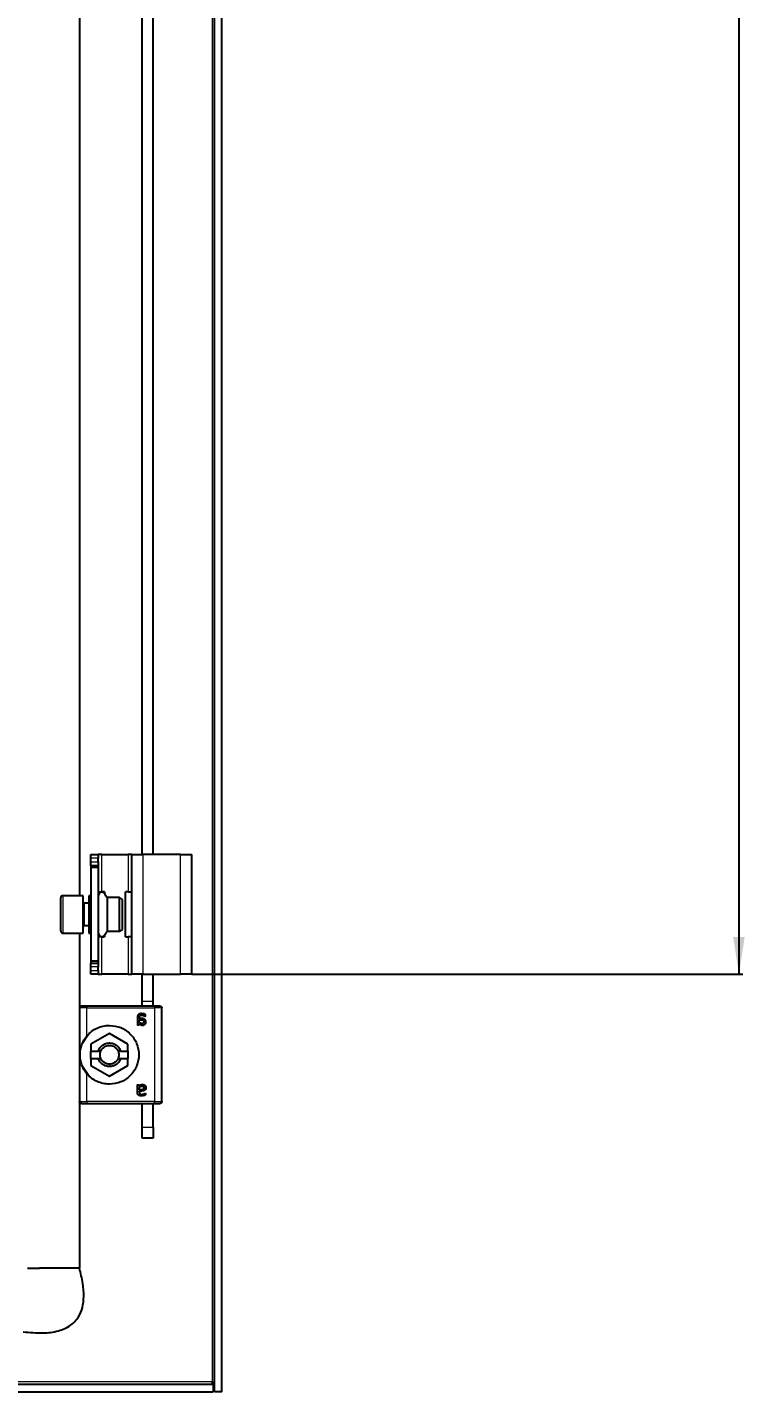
# Model space of a CAD drawing. Header units: millimetres. Extents: x -197 to 1349, y -1456 to 1043.
# Drawn here: x 1157.6 to 1349, y -1281 to -916.5 of the extents above; entities that cross this region are included whole.
import ezdxf

# ---------------------------------------------------------------- set-up
doc = ezdxf.new("R2010")
doc.units = ezdxf.units.MM
doc.layers.add('FORMAT', color=7, linetype='Continuous')
doc.styles.add('SLDTEXTSTYLE0', font='TXT', dxfattribs={"width": 0.75})
doc.dimstyles.new('SLDDIMSTYLE0', dxfattribs={"dimtxt": 20, "dimasz": 10, "dimexe": 0, "dimexo": 0.0625, "dimgap": 5, "dimtad": 2, "dimdec": 1, "dimrnd": 1e-09, "dimzin": 12, "dimdsep": 46, "dimtxsty": 'SLDTEXTSTYLE0', "dimsah": 1, "dimcen": 0.09, "dimadec": 0, "dimazin": 3, "dimtfac": 1, "dimtofl": 0, "dimtmove": 0, "dimatfit": 3, "dimfxl": 0, "dimfrac": 2, "dimtolj": 1, "dimtzin": 12, "dimarcsym": 0})

# ---------------------------------------------------------------- blocks, each defined once
blk = doc.blocks.new('_D_5')
at = {"layer": 'FORMAT'}
for p, q in [((1201.5, 762.53), (1348.5, 762.53)), ((1347.5, 762.53), (1347.5, -1169.47)), ((1201.5, -1169.47), (1348.5, -1169.47))]:
    blk.add_line(p, q, dxfattribs=at)
for points in [[(1347.5, 762.53), (1345.96, 752.53), (1349.04, 752.53)], [(1347.5, -1169.47), (1349.04, -1159.47), (1345.96, -1159.47)]]:
    blk.add_solid(points, dxfattribs=at)
at = {"layer": 'FORMAT', "insert": (1321.72, -233.03), "char_height": 20, "attachment_point": 1, "rotation": 90, "style": 'SLDTEXTSTYLE0'}
blk.add_mtext('1932', dxfattribs=at)

msp = doc.modelspace()

# ---------------------------------------------------------------- linework, layer by layer
at = {"color": 8, "linetype": 'Continuous', "lineweight": 18}
for p, q in [((1206.89, 871.43), (1206.89, -1278.37)), ((1176.49, -1138.47), (1174.49, -1138.47)), ((1174.49, -1139.47), (1176.49, -1139.47)), ((1177.49, -1147.47), (1177.49, -1137.47)), ((1184.49, -1137.47), (1184.49, -1147.47)), ((1188.49, -1169.47), (1188.49, -1137.47)), ((1198.49, -1169.47), (1198.49, -1137.47)), ((1167.09, -1148.47), (1167.09, -1156.03)), ((1172.74, -1150.47), (1172.74, -1156.47)), ((1167.09, -1156.03), (1167.09, -1158.47)), ((1177.49, -1169.47), (1177.49, -1159.47)), ((1184.49, -1159.47), (1184.49, -1169.47)), ((1176.49, -1167.47), (1174.49, -1167.47)), ((1174.49, -1168.47), (1176.49, -1168.47)), ((1191.19, -1176.77), (1188.19, -1176.77)), ((1173.49, -1185.91), (1173.49, -1178.47)), ((1173.49, -1178.47), (1191.49, -1178.47)), ((1191.49, -1178.47), (1191.49, -1203.47)), ((1179.49, -1193.47), (1179.49, -1194.12)), ((1173.49, -1203.47), (1173.49, -1196.04)), ((1191.49, -1203.47), (1173.49, -1203.47)), ((1188.19, -1210.27), (1191.19, -1210.27)), ((1206.89, -1278.37), (1111.46, -1278.37))]:
    msp.add_line(p, q, dxfattribs=at)
at = {"color": 7, "linetype": 'Continuous', "lineweight": 25}
for p, q in [((1207.49, -1280.97), (1207.49, 874.03)), ((1209.49, -1280.97), (1209.49, 874.03)), ((1171.49, -528.65), (1171.49, -1148.47)), ((1188.19, -1137.47), (1188.19, -528.97)), ((1191.19, -1137.47), (1191.19, -528.97)), ((1174.49, -1137.47), (1176.49, -1137.47)), ((1174.49, -1138.47), (1174.49, -1137.47)), ((1174.49, -1139.47), (1174.49, -1138.47)), ((1174.49, -1140.47), (1174.49, -1139.47)), ((1176.49, -1140.47), (1174.49, -1140.47)), ((1174.49, -1140.47), (1174.49, -1140.97)), ((1176.49, -1137.47), (1176.49, -1138.47)), ((1177.49, -1137.47), (1176.49, -1137.47)), ((1176.49, -1139.47), (1176.49, -1138.47)), ((1176.49, -1139.47), (1176.49, -1140.47)), ((1176.49, -1140.47), (1176.49, -1140.97)), ((1177.49, -1137.47), (1184.49, -1137.47)), ((1185.49, -1137.47), (1184.49, -1137.47)), ((1185.49, -1137.47), (1188.49, -1137.47)), ((1185.49, -1169.47), (1185.49, -1137.47)), ((1198.49, -1137.47), (1188.49, -1137.47)), ((1198.49, -1137.47), (1201.49, -1137.47)), ((1201.49, -1169.47), (1201.49, -1137.47)), ((1176.49, -1140.97), (1174.49, -1140.97)), ((1174.49, -1140.97), (1174.49, -1165.97)), ((1176.49, -1140.97), (1176.49, -1165.97)), ((1176.49, -1147.47), (1177.49, -1147.47)), ((1178.19, -1147.47), (1177.49, -1147.47)), ((1178.19, -1147.47), (1178.19, -1147.92)), ((1183.79, -1159.47), (1183.79, -1147.47)), ((1184.49, -1147.47), (1183.79, -1147.47)), ((1184.49, -1147.47), (1185.49, -1147.47)), ((1166.49, -1155.72), (1166.49, -1149.07)), ((1172.49, -1148.47), (1167.09, -1148.47)), ((1172.49, -1156.03), (1172.49, -1148.47)), ((1173.99, -1150.47), (1172.74, -1150.47)), ((1174.49, -1148.47), (1173.99, -1148.47)), ((1173.99, -1148.47), (1173.99, -1149.68)), ((1173.99, -1149.68), (1173.99, -1158.47)), ((1182.13, -1148.97), (1178.99, -1148.97)), ((1178.99, -1157.97), (1178.99, -1148.97)), ((1182.99, -1149.47), (1182.13, -1148.97)), ((1182.13, -1157.97), (1182.13, -1148.97)), ((1182.99, -1157.47), (1182.99, -1149.47)), ((1166.49, -1157.87), (1166.49, -1155.72)), ((1167.09, -1158.47), (1172.49, -1158.47)), ((1171.49, -1158.47), (1171.49, -1178.3)), ((1172.49, -1158.47), (1172.49, -1156.03)), ((1172.74, -1156.47), (1173.99, -1156.47)), ((1173.99, -1158.47), (1174.49, -1158.47)), ((1178.99, -1157.97), (1182.13, -1157.97)), ((1182.13, -1157.97), (1182.99, -1157.47)), ((1177.49, -1159.47), (1176.49, -1159.47)), ((1177.49, -1159.47), (1178.19, -1159.47)), ((1178.19, -1159.02), (1178.19, -1159.47)), ((1183.79, -1159.47), (1184.49, -1159.47)), ((1185.49, -1159.47), (1184.49, -1159.47)), ((1176.49, -1165.97), (1174.49, -1165.97)), ((1174.49, -1165.97), (1174.49, -1166.47)), ((1176.49, -1165.97), (1176.49, -1166.47)), ((1174.49, -1167.47), (1174.49, -1166.47)), ((1174.49, -1166.47), (1176.49, -1166.47)), ((1174.49, -1168.47), (1174.49, -1167.47)), ((1174.49, -1169.47), (1174.49, -1168.47)), ((1176.49, -1169.47), (1174.49, -1169.47)), ((1176.49, -1166.47), (1176.49, -1167.47)), ((1176.49, -1168.47), (1176.49, -1167.47)), ((1176.49, -1168.47), (1176.49, -1169.47)), ((1176.49, -1169.47), (1177.49, -1169.47)), ((1184.49, -1169.47), (1177.49, -1169.47)), ((1184.49, -1169.47), (1185.49, -1169.47)), ((1188.49, -1169.47), (1185.49, -1169.47)), ((1188.19, -1176.77), (1188.19, -1169.47)), ((1188.49, -1169.47), (1198.49, -1169.47)), ((1191.19, -1176.77), (1191.19, -1169.47)), ((1201.49, -1169.47), (1198.49, -1169.47)), ((1188.19, -1178.03), (1188.19, -1176.77)), ((1191.19, -1178.03), (1191.19, -1176.77)), ((1171.49, -1178.47), (1171.49, -1203.47)), ((1191.49, -1177.97), (1173.49, -1177.97)), ((1192.09, -1177.97), (1191.84, -1177.97)), ((1193.49, -1203.47), (1193.49, -1178.47)), ((1186.94, -1181.02), (1186.94, -1182.88)), ((1187.39, -1182.88), (1187.39, -1182.6)), ((1187.46, -1181.27), (1187.46, -1181.05)), ((1187.85, -1181.27), (1187.46, -1181.27)), ((1187.46, -1181.62), (1187.89, -1181.62)), ((1187.46, -1182.21), (1187.46, -1181.62)), ((1172.32, -1187.85), (1173.83, -1185.59)), ((1179.49, -1185.26), (1174.54, -1188.12)), ((1174.54, -1188.12), (1174.54, -1189.97)), ((1184.44, -1188.12), (1179.49, -1185.26)), ((1184.44, -1189.97), (1184.44, -1188.12)), ((1174.54, -1191.97), (1174.54, -1189.97)), ((1174.54, -1189.97), (1176.51, -1189.97)), ((1177.2, -1189.97), (1176.51, -1189.97)), ((1182.48, -1189.97), (1181.79, -1189.97)), ((1182.48, -1189.97), (1184.44, -1189.97)), ((1184.44, -1189.97), (1184.44, -1191.97)), ((1173.83, -1196.36), (1172.32, -1194.1)), ((1174.54, -1191.97), (1174.54, -1193.83)), ((1174.54, -1191.97), (1176.51, -1191.97)), ((1174.54, -1193.83), (1179.49, -1196.69)), ((1176.51, -1191.97), (1177.2, -1191.97)), ((1179.49, -1196.69), (1184.44, -1193.83)), ((1181.79, -1191.97), (1182.48, -1191.97)), ((1182.48, -1191.97), (1184.44, -1191.97)), ((1184.44, -1193.83), (1184.44, -1191.97)), ((1186.94, -1200.93), (1186.94, -1199.07)), ((1187.39, -1199.07), (1187.39, -1199.35)), ((1187.46, -1200.33), (1187.46, -1199.74)), ((1187.89, -1200.33), (1187.46, -1200.33)), ((1187.85, -1200.68), (1187.46, -1200.68)), ((1187.46, -1200.68), (1187.46, -1200.9)), ((1188.07, -1200.66), (1187.85, -1200.68)), ((1171.49, -1203.65), (1171.49, -1247.97)), ((1173.49, -1203.97), (1191.49, -1203.97)), ((1188.19, -1210.27), (1188.19, -1203.97)), ((1191.19, -1210.27), (1191.19, -1203.97)), ((1191.84, -1203.97), (1192.09, -1203.97)), ((1188.19, -1213.27), (1188.19, -1210.27)), ((1191.19, -1213.27), (1188.19, -1213.27)), ((1191.19, -1210.27), (1191.19, -1213.27)), ((1160.93, -1247.97), (1160.86, -1247.97)), ((1168.06, -1247.97), (1160.93, -1247.97)), ((1168.21, -1247.97), (1168.06, -1247.97)), ((1170.52, -1247.97), (1168.21, -1247.97)), ((1171.49, -1247.97), (1170.52, -1247.97)), ((817.79, -1278.97), (1207.19, -1278.97)), ((1206.89, -1278.37), (1207.09, -1278.97)), ((1207.19, -1278.97), (1207.19, -1280.97)), ((817.79, -1280.97), (1207.19, -1280.97)), ((1209.49, -1280.97), (1207.49, -1280.97))]:
    msp.add_line(p, q, dxfattribs=at)
for centre, radius, start, end in [((1167.09, -1149.07), 0.6, 90, 180), ((1172.74, -1150.22), 0.25, 180, 270), ((1167.09, -1157.87), 0.6, 180, 270), ((1172.74, -1156.72), 0.25, 90, 180)]:
    msp.add_arc(centre, radius, start, end, dxfattribs=at)
for points, knots in [([(1178.99, -1148.97), (1178.82, -1148.82), (1178.47, -1148.51), (1178.28, -1147.95), (1177.91, -1147.64), (1177.58, -1147.51), (1177.22, -1147.55), (1176.87, -1147.73), (1176.62, -1148.1), (1176.54, -1148.39), (1176.49, -1148.54)], [0, 0, 0, 0, 0.185676, 0.371025, 0.466937, 0.562172, 0.656347, 0.751553, 0.873842, 1, 1, 1, 1]), ([(1176.49, -1158.41), (1176.54, -1158.56), (1176.62, -1158.85), (1176.87, -1159.21), (1177.22, -1159.4), (1177.58, -1159.44), (1177.91, -1159.31), (1178.28, -1159), (1178.47, -1158.43), (1178.82, -1158.13), (1178.99, -1157.97)], [0, 0, 0, 0, 0.126158, 0.248447, 0.343653, 0.437828, 0.533063, 0.628975, 0.814324, 1, 1, 1, 1]), ([(1188.05, -1179.97), (1187.9, -1179.98), (1187.67, -1179.99), (1187.39, -1180.08), (1187.21, -1180.2), (1187.07, -1180.37), (1186.95, -1180.65), (1186.94, -1180.87), (1186.94, -1181.02)], [0, 0, 0, 0, 0.2500888, 0.3824952, 0.5002586, 0.6221632, 0.7501335, 1, 1, 1, 1]), ([(1187.46, -1181.05), (1187.47, -1180.96), (1187.47, -1180.82), (1187.53, -1180.65), (1187.61, -1180.54), (1187.71, -1180.46), (1187.84, -1180.41), (1187.97, -1180.39), (1188.06, -1180.39), (1188.1, -1180.39)], [0, 0, 0, 0, 0.250023, 0.382539, 0.499802, 0.620838, 0.749652, 0.874777, 1, 1, 1, 1]), ([(1189.11, -1180.47), (1189.11, -1180.41), (1189.11, -1180.33), (1189.05, -1180.24), (1188.91, -1180.15), (1188.58, -1180.02), (1188.26, -1179.99), (1188.05, -1179.97)], [0, 0, 0, 0, 0.124693, 0.187182, 0.249773, 0.500039, 1, 1, 1, 1]), ([(1188.1, -1180.39), (1188.26, -1180.4), (1188.5, -1180.43), (1188.76, -1180.56), (1188.88, -1180.63), (1188.95, -1180.67), (1188.99, -1180.68), (1189.01, -1180.68)], [0, 0, 0, 0, 0.4987, 0.749508, 0.874949, 0.946783, 1, 1, 1, 1]), ([(1189.01, -1180.68), (1189.02, -1180.68), (1189.04, -1180.68), (1189.05, -1180.67), (1189.07, -1180.65), (1189.09, -1180.63), (1189.1, -1180.59), (1189.11, -1180.55), (1189.11, -1180.5), (1189.11, -1180.48), (1189.11, -1180.47)], [0, 0, 0, 0, 0.128825, 0.180169, 0.243397, 0.36986, 0.499864, 0.749649, 0.843476, 1, 1, 1, 1]), ([(1186.94, -1182.88), (1186.94, -1182.89), (1186.94, -1182.91), (1186.95, -1182.93), (1186.98, -1182.95), (1187.05, -1182.97), (1187.12, -1182.97), (1187.16, -1182.97)], [0, 0, 0, 0, 0.124881, 0.183376, 0.250934, 0.500336, 1, 1, 1, 1]), ([(1187.16, -1182.97), (1187.21, -1182.97), (1187.28, -1182.97), (1187.35, -1182.95), (1187.38, -1182.93), (1187.39, -1182.91), (1187.39, -1182.89), (1187.39, -1182.88)], [0, 0, 0, 0, 0.499718, 0.749437, 0.810587, 0.875078, 1, 1, 1, 1]), ([(1187.39, -1182.6), (1187.52, -1182.72), (1187.7, -1182.89), (1187.98, -1183), (1188.14, -1183.03), (1188.23, -1183.03), (1188.27, -1183.03)], [0, 0, 0, 0, 0.499113, 0.749325, 0.874665, 1, 1, 1, 1]), ([(1188.19, -1182.62), (1188.11, -1182.61), (1187.97, -1182.6), (1187.71, -1182.47), (1187.56, -1182.31), (1187.46, -1182.21)], [0, 0, 0, 0, 0.249939, 0.499864, 1, 1, 1, 1]), ([(1189.23, -1182.19), (1189.22, -1182.11), (1189.22, -1181.95), (1189.12, -1181.74), (1188.96, -1181.56), (1188.7, -1181.39), (1188.31, -1181.29), (1188, -1181.27), (1187.85, -1181.27)], [0, 0, 0, 0, 0.125049, 0.249886, 0.370856, 0.49982, 0.749609, 1, 1, 1, 1]), ([(1187.89, -1181.62), (1188, -1181.62), (1188.18, -1181.63), (1188.4, -1181.69), (1188.55, -1181.78), (1188.64, -1181.89), (1188.69, -1182.01), (1188.7, -1182.1), (1188.7, -1182.15)], [0, 0, 0, 0, 0.279652, 0.500248, 0.629485, 0.750186, 0.875763, 1, 1, 1, 1]), ([(1188.7, -1182.15), (1188.69, -1182.22), (1188.69, -1182.32), (1188.62, -1182.43), (1188.56, -1182.51), (1188.48, -1182.56), (1188.38, -1182.6), (1188.28, -1182.62), (1188.22, -1182.62), (1188.19, -1182.62)], [0, 0, 0, 0, 0.249168, 0.373635, 0.49939, 0.619394, 0.749656, 0.87477, 1, 1, 1, 1]), ([(1188.27, -1183.03), (1188.39, -1183.03), (1188.57, -1183.01), (1188.8, -1182.93), (1188.95, -1182.83), (1189.08, -1182.7), (1189.2, -1182.49), (1189.22, -1182.31), (1189.23, -1182.19)], [0, 0, 0, 0, 0.25007, 0.379181, 0.500499, 0.62417, 0.750842, 1, 1, 1, 1]), ([(1173.49, -1196.04), (1173.21, -1195.66), (1172.64, -1194.9), (1172.08, -1193.65), (1171.73, -1192.38), (1171.6, -1190.97), (1171.73, -1189.57), (1172.08, -1188.29), (1172.64, -1187.04), (1173.21, -1186.29), (1173.49, -1185.91)], [0, 0, 0, 0, 0.125762, 0.25037, 0.375307, 0.500139, 0.62481, 0.749763, 0.874888, 1, 1, 1, 1]), ([(1186.94, -1199.07), (1186.94, -1199.05), (1186.94, -1199.04), (1186.95, -1199.02), (1186.98, -1199), (1187.05, -1198.97), (1187.12, -1198.97), (1187.16, -1198.97)], [0, 0, 0, 0, 0.124884, 0.186377, 0.250914, 0.500322, 1, 1, 1, 1]), ([(1187.16, -1198.97), (1187.21, -1198.97), (1187.27, -1198.97), (1187.34, -1198.99), (1187.36, -1199), (1187.38, -1199.02), (1187.39, -1199.04), (1187.39, -1199.05), (1187.39, -1199.07)], [0, 0, 0, 0, 0.499162, 0.644242, 0.749698, 0.813605, 0.875217, 1, 1, 1, 1]), ([(1187.39, -1199.35), (1187.52, -1199.23), (1187.7, -1199.06), (1188.02, -1198.93), (1188.19, -1198.92), (1188.27, -1198.91)], [0, 0, 0, 0, 0.499364, 0.749701, 1, 1, 1, 1]), ([(1188.27, -1198.91), (1188.39, -1198.92), (1188.57, -1198.93), (1188.8, -1199.02), (1188.95, -1199.12), (1189.08, -1199.25), (1189.2, -1199.46), (1189.22, -1199.64), (1189.23, -1199.76)], [0, 0, 0, 0, 0.25007, 0.379559, 0.500499, 0.624556, 0.750843, 1, 1, 1, 1]), ([(1188.05, -1201.97), (1187.97, -1201.97), (1187.83, -1201.97), (1187.6, -1201.93), (1187.39, -1201.86), (1187.21, -1201.74), (1187.07, -1201.58), (1186.95, -1201.3), (1186.94, -1201.08), (1186.94, -1200.93)], [0, 0, 0, 0, 0.125255, 0.250437, 0.383066, 0.500493, 0.622629, 0.75025, 1, 1, 1, 1]), ([(1187.46, -1199.74), (1187.56, -1199.63), (1187.71, -1199.48), (1187.94, -1199.36), (1188.08, -1199.33), (1188.15, -1199.33), (1188.19, -1199.33)], [0, 0, 0, 0, 0.499765, 0.749504, 0.874771, 1, 1, 1, 1]), ([(1187.46, -1200.9), (1187.47, -1200.94), (1187.47, -1201.03), (1187.49, -1201.17), (1187.53, -1201.29), (1187.61, -1201.4), (1187.71, -1201.48), (1187.88, -1201.55), (1188.01, -1201.56), (1188.1, -1201.56)], [0, 0, 0, 0, 0.125295, 0.250514, 0.383518, 0.50035, 0.621938, 0.750243, 1, 1, 1, 1]), ([(1189.23, -1199.76), (1189.23, -1199.8), (1189.23, -1199.88), (1189.2, -1200.03), (1189.12, -1200.21), (1188.96, -1200.39), (1188.7, -1200.56), (1188.31, -1200.66), (1188, -1200.67), (1187.85, -1200.68)], [0, 0, 0, 0, 0.062637, 0.125278, 0.250072, 0.374841, 0.499994, 0.749696, 1, 1, 1, 1]), ([(1188.7, -1199.8), (1188.7, -1199.84), (1188.69, -1199.93), (1188.64, -1200.06), (1188.55, -1200.16), (1188.4, -1200.25), (1188.18, -1200.32), (1188, -1200.32), (1187.89, -1200.33)], [0, 0, 0, 0, 0.124446, 0.249795, 0.37, 0.499734, 0.719932, 1, 1, 1, 1]), ([(1189.11, -1201.48), (1189.11, -1201.5), (1189.11, -1201.56), (1189.1, -1201.64), (1189.05, -1201.7), (1188.91, -1201.79), (1188.58, -1201.92), (1188.26, -1201.95), (1188.05, -1201.97)], [0, 0, 0, 0, 0.062686, 0.125173, 0.187628, 0.250185, 0.500314, 1, 1, 1, 1]), ([(1188.1, -1201.56), (1188.27, -1201.55), (1188.57, -1201.52), (1188.84, -1201.31), (1188.99, -1201.27), (1189.01, -1201.27)], [0, 0, 0, 0, 0.4988522, 0.946609, 1, 1, 1, 1]), ([(1188.19, -1199.33), (1188.25, -1199.33), (1188.35, -1199.34), (1188.47, -1199.39), (1188.56, -1199.44), (1188.62, -1199.51), (1188.67, -1199.6), (1188.7, -1199.7), (1188.7, -1199.76), (1188.7, -1199.8)], [0, 0, 0, 0, 0.249623, 0.37714, 0.499734, 0.62273, 0.749812, 0.874876, 1, 1, 1, 1]), ([(1189.01, -1201.27), (1189.02, -1201.27), (1189.04, -1201.27), (1189.06, -1201.28), (1189.07, -1201.3), (1189.09, -1201.32), (1189.11, -1201.38), (1189.11, -1201.43), (1189.11, -1201.48)], [0, 0, 0, 0, 0.13107, 0.182437, 0.243796, 0.371388, 0.500442, 1, 1, 1, 1]), ([(1156.49, -1264.97), (1158.22, -1265.14), (1161.36, -1265.45), (1165.69, -1264.93), (1169.12, -1263.5), (1171.33, -1261.19), (1172.42, -1258.42), (1172.74, -1255.37), (1172.44, -1251.81), (1171.83, -1249.32), (1171.49, -1247.97)], [0, 0, 0, 0, 0.176713, 0.320911, 0.440308, 0.54837, 0.6374, 0.738878, 0.858543, 1, 1, 1, 1]), ([(1157.61, -1247.97), (1157.64, -1247.97), (1157.72, -1247.97), (1158.18, -1247.97), (1158.47, -1247.97)], [0, 0, 0, 0, 0.356727, 1, 1, 1, 1]), ([(1207.19, -1278.97), (1207.14, -1278.97), (1207.09, -1278.91), (1206.99, -1278.69), (1206.94, -1278.53), (1206.89, -1278.37)], [0, 0, 0, 0, 0.5, 0.5, 1, 1, 1, 1]), ([(1207.19, -1279.29), (1207.24, -1279.42), (1207.43, -1279.98), (1207.47, -1280.54), (1207.49, -1280.97)], [0, 0, 0, 0, 0.226541, 1, 1, 1, 1])]:
    msp.add_open_spline(points, degree=3, knots=knots, dxfattribs=at)
for points in [[(1171.99, -1177.97), (1171.93, -1177.98), (1171.8, -1178), (1171.63, -1178.11), (1171.52, -1178.28), (1171.5, -1178.41), (1171.49, -1178.47)], [(1173.49, -1177.97), (1173.3, -1177.97), (1172.9, -1177.97), (1172.41, -1177.97), (1172.06, -1177.97), (1172.02, -1177.97), (1171.99, -1177.97)], [(1192.99, -1177.97), (1192.97, -1177.97), (1192.93, -1177.97), (1192.58, -1177.97), (1192.08, -1177.97), (1191.69, -1177.97), (1191.49, -1177.97)], [(1192.99, -1177.97), (1193.06, -1177.98), (1193.19, -1178), (1193.36, -1178.11), (1193.47, -1178.28), (1193.49, -1178.41), (1193.49, -1178.47)], [(1173.49, -1185.91), (1173.89, -1185.5), (1174.68, -1184.68), (1176.16, -1183.81), (1177.79, -1183.23), (1178.92, -1183.16), (1179.49, -1183.12)], [(1179.49, -1183.12), (1180.52, -1183.24), (1182.58, -1183.48), (1185.19, -1185.29), (1186.94, -1187.89), (1187.55, -1190.97), (1186.94, -1194.06), (1185.19, -1196.65), (1182.58, -1198.47), (1180.52, -1198.71), (1179.49, -1198.82)], [(1176.51, -1189.97), (1176.64, -1189.67), (1176.9, -1189.07), (1177.63, -1188.38), (1178.51, -1187.93), (1179.49, -1187.77), (1180.48, -1187.93), (1181.36, -1188.38), (1182.08, -1189.07), (1182.35, -1189.67), (1182.48, -1189.97)], [(1177.2, -1191.97), (1177.14, -1191.81), (1177.02, -1191.49), (1176.98, -1190.97), (1177.02, -1190.46), (1177.14, -1190.14), (1177.2, -1189.97)], [(1177.2, -1189.97), (1177.32, -1189.76), (1177.55, -1189.33), (1178.11, -1188.86), (1178.77, -1188.53), (1179.25, -1188.49), (1179.49, -1188.47)], [(1179.49, -1188.47), (1179.74, -1188.49), (1180.22, -1188.53), (1180.88, -1188.86), (1181.44, -1189.33), (1181.67, -1189.76), (1181.79, -1189.97)], [(1181.79, -1189.97), (1181.84, -1190.14), (1181.96, -1190.46), (1182.01, -1190.97), (1181.96, -1191.49), (1181.84, -1191.81), (1181.79, -1191.97)], [(1179.49, -1194.12), (1179.17, -1194.09), (1178.51, -1194.03), (1177.63, -1193.57), (1176.9, -1192.88), (1176.64, -1192.28), (1176.51, -1191.97)], [(1179.49, -1193.47), (1179.25, -1193.45), (1178.77, -1193.41), (1178.11, -1193.09), (1177.55, -1192.61), (1177.32, -1192.19), (1177.2, -1191.97)], [(1182.48, -1191.97), (1182.35, -1192.28), (1182.08, -1192.88), (1181.36, -1193.57), (1180.48, -1194.03), (1179.82, -1194.09), (1179.49, -1194.12)], [(1181.79, -1191.97), (1181.67, -1192.19), (1181.44, -1192.61), (1180.88, -1193.09), (1180.22, -1193.41), (1179.74, -1193.45), (1179.49, -1193.47)], [(1179.49, -1198.82), (1178.92, -1198.79), (1177.79, -1198.72), (1176.16, -1198.14), (1174.68, -1197.27), (1173.89, -1196.45), (1173.49, -1196.04)], [(1171.99, -1203.97), (1171.93, -1203.97), (1171.8, -1203.95), (1171.63, -1203.84), (1171.52, -1203.67), (1171.5, -1203.54), (1171.49, -1203.47)], [(1171.99, -1203.97), (1172.02, -1203.97), (1172.06, -1203.97), (1172.41, -1203.97), (1172.9, -1203.97), (1173.3, -1203.97), (1173.49, -1203.97)], [(1191.49, -1203.97), (1191.69, -1203.97), (1192.08, -1203.97), (1192.58, -1203.97), (1192.93, -1203.97), (1192.97, -1203.97), (1192.99, -1203.97)], [(1193.49, -1203.47), (1193.49, -1203.54), (1193.47, -1203.67), (1193.36, -1203.84), (1193.19, -1203.95), (1193.06, -1203.97), (1192.99, -1203.97)], [(1158.47, -1247.97), (1158.8, -1247.97), (1159.44, -1247.97), (1160.39, -1247.97), (1160.86, -1247.97)]]:
    msp.add_open_spline(points, degree=3, dxfattribs=at)
at = {"color": 8, "linetype": 'Continuous', "lineweight": 18}
for points in [[(1173.49, -1178.47), (1173.23, -1178.47), (1172.71, -1178.47), (1172.05, -1178.47), (1171.58, -1178.47), (1171.52, -1178.47), (1171.49, -1178.47)], [(1173.49, -1177.97), (1173.49, -1177.98), (1173.49, -1178), (1173.49, -1178.11), (1173.49, -1178.28), (1173.49, -1178.41), (1173.49, -1178.47)], [(1191.49, -1178.47), (1191.49, -1178.41), (1191.49, -1178.28), (1191.49, -1178.11), (1191.49, -1178), (1191.49, -1177.98), (1191.49, -1177.97)], [(1193.49, -1178.47), (1193.46, -1178.47), (1193.4, -1178.47), (1192.94, -1178.47), (1192.28, -1178.47), (1191.76, -1178.47), (1191.49, -1178.47)], [(1171.49, -1203.47), (1171.52, -1203.47), (1171.58, -1203.47), (1172.05, -1203.47), (1172.71, -1203.47), (1173.23, -1203.47), (1173.49, -1203.47)], [(1173.49, -1203.47), (1173.49, -1203.54), (1173.49, -1203.67), (1173.49, -1203.84), (1173.49, -1203.95), (1173.49, -1203.97), (1173.49, -1203.97)], [(1191.49, -1203.97), (1191.49, -1203.97), (1191.49, -1203.95), (1191.49, -1203.84), (1191.49, -1203.67), (1191.49, -1203.54), (1191.49, -1203.47)], [(1191.49, -1203.47), (1191.76, -1203.47), (1192.28, -1203.47), (1192.94, -1203.47), (1193.4, -1203.47), (1193.46, -1203.47), (1193.49, -1203.47)]]:
    msp.add_open_spline(points, degree=3, dxfattribs=at)

# ---------------------------------------------------------------- dimensions: what is measured, and where the dimension line sits
at = {"layer": 'FORMAT'}
dim = msp.add_linear_dim(base=(1347.5, -1169.47), p1=(1201.49, 762.53), p2=(1201.49, -1169.47), angle=90, dimstyle='SLDDIMSTYLE0', dxfattribs=at)
dim.commit()
dim.dimension.update_dxf_attribs({"geometry": '_D_5', "text_midpoint": (1347.5, -203.47), "dimtype": 160})

doc.saveas('drawing.dxf')
